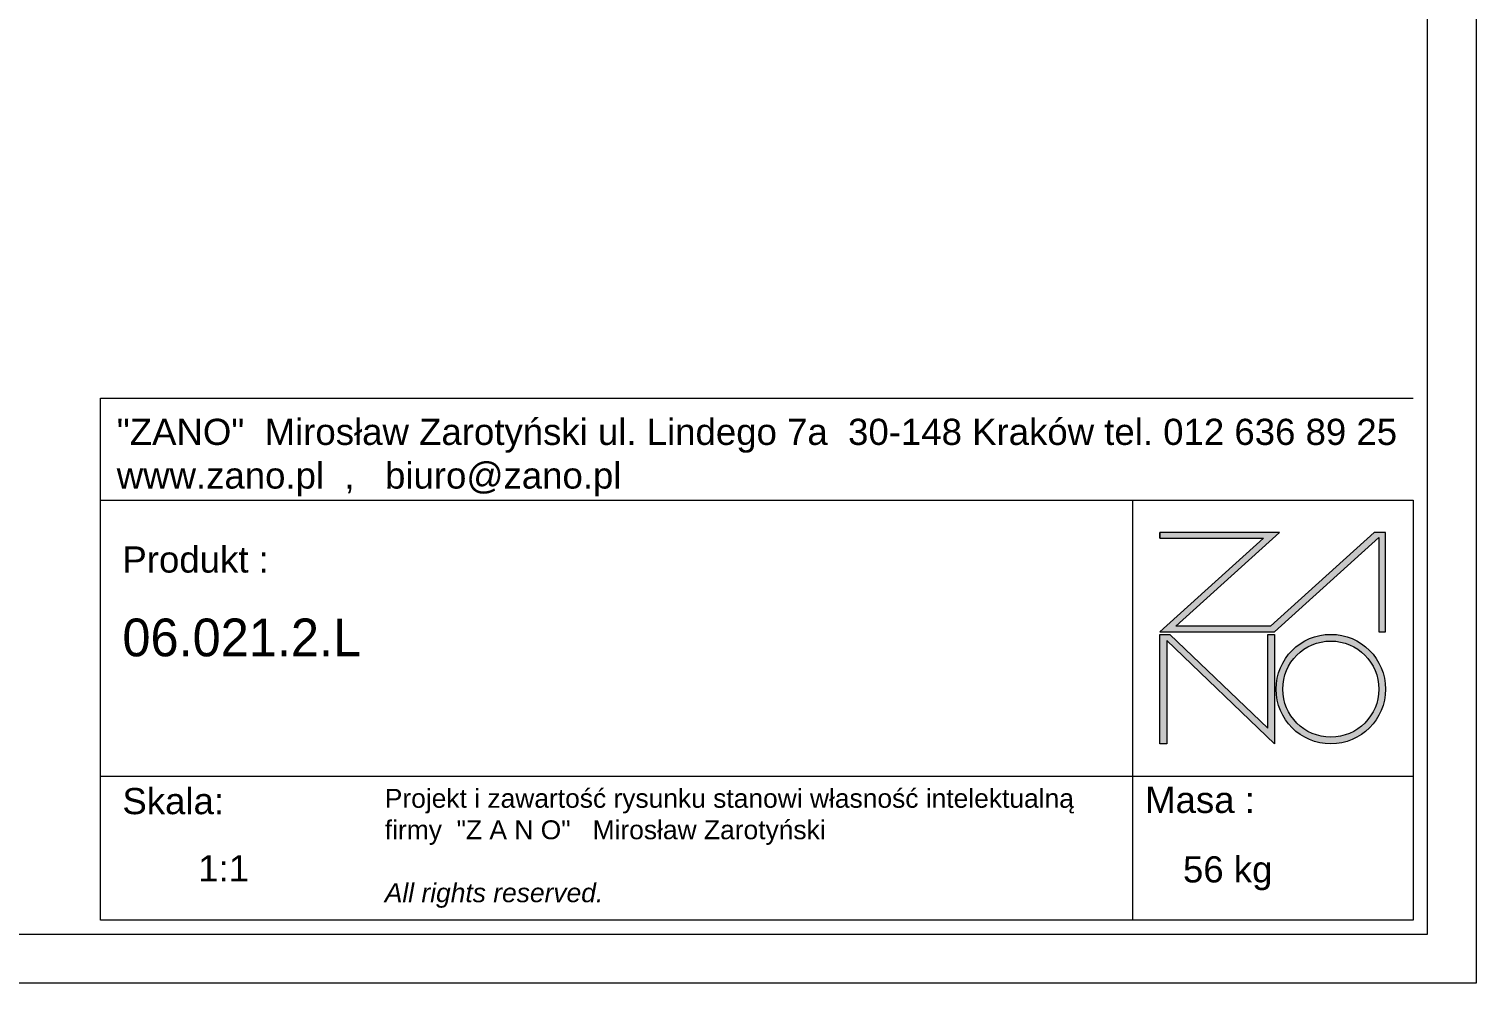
# Model space of a CAD drawing. Header units: inches. Extents: x 12 to 4609, y 5 to 3256.
# Drawn here: x 2311 to 4609, y 5 to 1521 of the extents above; entities that cross this region are included whole.
import ezdxf

# ---------------------------------------------------------------- set-up
doc = ezdxf.new("R2010")
doc.units = ezdxf.units.IN
doc.header["$MEASUREMENT"] = 0
doc.layers.add('tabelka', color=155, linetype='Continuous')
doc.styles.get("Standard").update_dxf_attribs({"font": 'arial.ttf'})

# ---------------------------------------------------------------- blocks, each defined once
blk = doc.blocks.new('zano')
at = {"layer": 'Defpoints', "lineweight": 5}
for points in [[(6270.2, 3716.2), (6270.2, 3707.4), (6434.8, 3707.4), (6270.2, 3558.4), (6452.4, 3558.4), (6617.9, 3708.2), (6617.9, 3558.4), (6628.6, 3558.4), (6628.6, 3716.2), (6610.7, 3716.2), (6446.1, 3567.2), (6295.4, 3567.2), (6459.9, 3716.2), (6270.2, 3716.2), (6270.2, 3707.4)], [(6270.2, 3554.4), (6286.2, 3554.4), (6441.7, 3405.6), (6441.7, 3554.4), (6452.4, 3554.4), (6452.4, 3380.5), (6281, 3544.6), (6281, 3380.5), (6270.2, 3380.5)]]:
    blk.add_hatch(color=251, dxfattribs=at).paths.add_polyline_path(points)
h = blk.add_hatch(color=251, dxfattribs=at)
h.paths.add_polyline_path([(6454.7, 3467.4, 1), (6628.6, 3467.4, 1)])
h.paths.add_polyline_path([(6617.9, 3467.4, -1), (6465.4, 3467.4, -1)], flags=16)
at = {"layer": 'Defpoints', "color": 251, "lineweight": 5}
blk.add_lwpolyline([(6434.8, 3707.4), (6270.2, 3558.4), (6452.4, 3558.4), (6617.9, 3708.2), (6617.9, 3558.4), (6628.6, 3558.4), (6628.6, 3716.2), (6610.7, 3716.2), (6446.1, 3567.2), (6295.4, 3567.2), (6459.9, 3716.2), (6270.2, 3716.2), (6270.2, 3707.4), (6432.1, 3707.4)], dxfattribs=at)
for points in [[(6270.2, 3716.2), (6270.2, 3707.4), (6434.8, 3707.4), (6270.2, 3558.4), (6452.4, 3558.4), (6617.9, 3708.2), (6617.9, 3558.4), (6628.6, 3558.4), (6628.6, 3716.2), (6610.7, 3716.2), (6446.1, 3567.2), (6295.4, 3567.2), (6459.9, 3716.2), (6270.2, 3716.2), (6270.2, 3707.4)], [(6270.2, 3554.4), (6286.2, 3554.4), (6441.7, 3405.6), (6441.7, 3554.4), (6452.4, 3554.4), (6452.4, 3380.5), (6281, 3544.6), (6281, 3380.5), (6270.2, 3380.5)]]:
    blk.add_lwpolyline(points, close=True, dxfattribs=at)
for radius in [87, 76.3]:
    blk.add_circle((6541.7, 3467.4), radius, dxfattribs=at)

msp = doc.modelspace()

# ---------------------------------------------------------------- linework, layer by layer
at = {"layer": 'tabelka', "lineweight": 5}
for p, q in [((2424.4, 933.8), (4509.4, 933.8)), ((2424.4, 933.8), (4509.4, 933.8)), ((2424.4, 772), (2424.4, 933.8)), ((4063.5, 772), (4063.5, 333.4)), ((2424.4, 333.4), (4509.4, 333.4)), ((4063.5, 333.4), (4063.5, 104.8))]:
    msp.add_line(p, q, dxfattribs=at)
for points in [[(11.8, 3255.6), (4609.4, 3255.6), (4609.4, 4.8), (11.8, 4.8)], [(89.2, 3178.2), (4532, 3178.2), (4532, 82.2), (89.2, 82.2)], [(2424.4, 772), (4509.4, 772), (4509.4, 104.8), (2424.4, 104.8)]]:
    msp.add_lwpolyline(points, close=True, dxfattribs=at)

# ---------------------------------------------------------------- block references
msp.add_blockref('zano', (-2163, -2995.6))

# ---------------------------------------------------------------- texts
at = {"layer": 'tabelka', "lineweight": 5, "attachment_point": 1}
for s, insert, char_height, width in [('{\\fArial|b0|i0|c238|p34;"ZANO"  Mirosław Zarotyński ul. Lindego 7a  30-148 Kraków tel. 012 636 89 25\\Pwww.zano.pl  ,   biuro@zano.pl}', (2450.1, 901.3), 41.595, 2040.38), ('{\\fArial|b0|i0|c238|p34;Produkt : }', (2459.1, 698.5), 41.595, 265.273), ('{\\fCentury Gothic|b0|i0|c238|p34;06.021.2.L}', (2459.1, 583.9), 60, 849.376), ('{\\fArial|b0|i0|c238|p34;Skala: }', (2459.1, 314.7), 41.595, 191.675), ('{\\fArial|b0|i0|c238|p34;Masa :}', (4083.7, 316.6), 41.595, 200.457), ('{\\fArial|b0|i0|c238|p34;1:1}', (2579.5, 207.9), 41.595, 42.482), ('{\\fArial|b0|i0|c238|p34;56 kg}', (4143.8, 206.2), 41.595, 290.547)]:
    msp.add_mtext(s, dxfattribs=dict(at, insert=insert, char_height=char_height, width=width))
at = {"layer": 'tabelka', "color": 1, "lineweight": 5, "insert": (2875.9, 313.3), "char_height": 30, "width": 1186.12, "attachment_point": 1}
msp.add_mtext('{\\fArial|b0|i0|c0|p34;Projekt i zawartość rysunku stanowi własność intelektualną firmy \\fArial|b0|i0|c238|p34; "Z A N O"   Mirosław Zarotyński\\fArial|b0|i1|c238|p34;\\P\\PAll rights reserved.}', dxfattribs=at)

doc.saveas('drawing.dxf')
